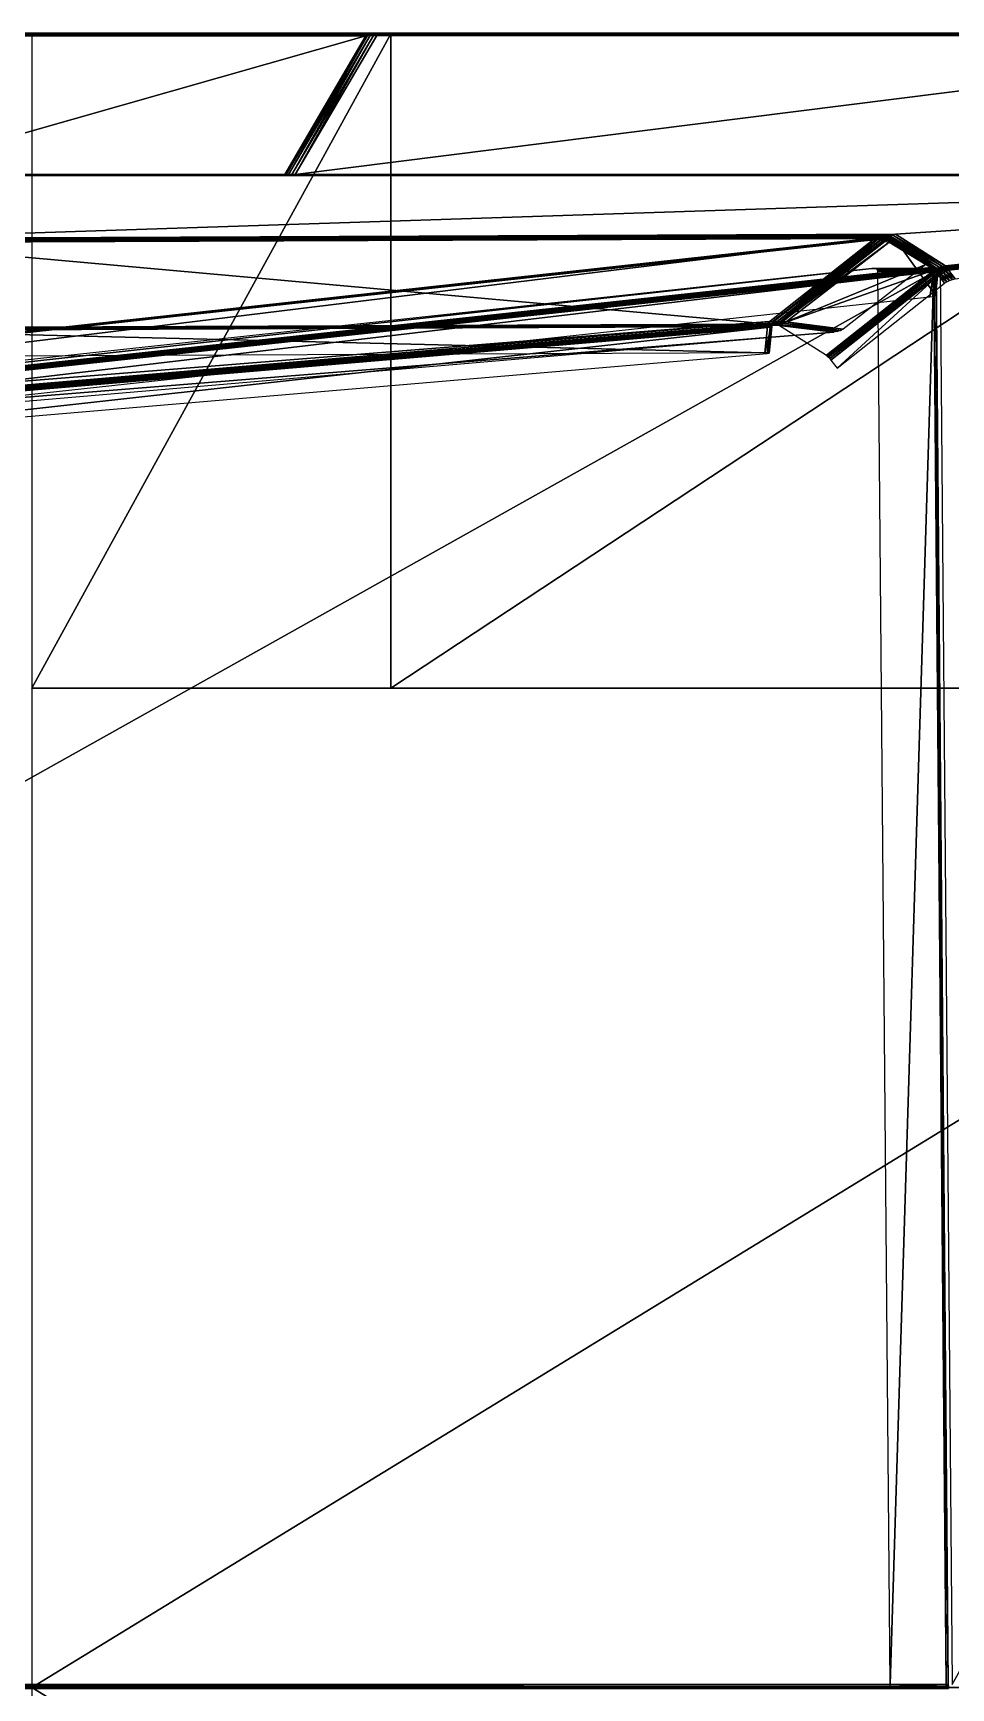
# Model space of a CAD drawing. Extents: x -683 to 86, y -225 to -3.
# Drawn here: x -53.6 to 8, y -114.2 to -3.2 of the extents above; entities that cross this region are included whole.
import ezdxf

# ---------------------------------------------------------------- set-up
doc = ezdxf.new("R2010")
doc.units = 0
doc.header["$MEASUREMENT"] = 0
doc.layers.get('0').update_dxf_attribs({"linetype": 'CONTINUOUS'})

msp = doc.modelspace()

# ---------------------------------------------------------------- linework, layer by layer
for points in [[(-31.2, -3.3, 63.53), (-55.77, -3.3, 18.7), (-55.94, -3.36, 18.72)], [(-31.2, -3.3, 63.53), (-55.94, -3.36, 18.72), (-31.25, -3.36, 63.77)], [(-31.1, -3.26, 63.28), (-55.55, -3.26, 18.67), (-55.77, -3.3, 18.7)], [(-31.1, -3.26, 63.28), (-55.77, -3.3, 18.7), (-31.2, -3.3, 63.53)], [(-30.98, -3.25, 63.07), (-55.33, -3.25, 18.65), (-55.55, -3.26, 18.67)], [(-30.98, -3.25, 63.07), (-55.55, -3.26, 18.67), (-31.1, -3.26, 63.28)], [(-29.58, -3.29, 61.83), (-53.67, -3.29, 18.03), (-53.67, -47.16, 18.03)], [(-29.58, -3.29, 61.83), (-53.67, -47.16, 18.03), (-29.58, -47.16, 61.83)], [(-31.25, -3.36, 63.77), (-31.1, -3.35, 63.89), (-31.04, -3.3, 63.73)], [(-31.25, -3.36, 63.77), (-31.04, -3.3, 63.73), (-31.2, -3.3, 63.53)], [(-31.1, -3.26, 63.28), (-31.2, -3.3, 63.53), (-31.04, -3.3, 63.73)], [(-30.98, -3.25, 63.07), (-31.1, -3.26, 63.28), (-30.92, -3.27, 63.56)], [(-31.1, -3.26, 63.28), (-31.04, -3.3, 63.73), (-30.92, -3.27, 63.56)], [(-31.1, -3.35, 63.89), (-30.93, -3.34, 64), (-30.86, -3.29, 63.89)], [(-31.1, -3.35, 63.89), (-30.86, -3.29, 63.89), (-31.04, -3.3, 63.73)], [(-30.92, -3.27, 63.56), (-31.04, -3.3, 63.73), (-30.86, -3.29, 63.89)], [(-30.98, -3.25, 63.07), (-30.92, -3.27, 63.56), (-30.79, -3.25, 63.38)], [(-29.86, -3.29, 61.32), (-30.98, -3.25, 63.07), (-30.79, -3.25, 63.38)], [(-30.71, -3.34, 64.06), (-30.86, -3.29, 63.89), (-30.93, -3.34, 64)], [(-30.79, -3.25, 63.38), (-30.92, -3.27, 63.56), (-30.74, -3.27, 63.77)], [(-30.92, -3.27, 63.56), (-30.86, -3.29, 63.89), (-30.74, -3.27, 63.77)], [(-30.54, -3.26, 63.88), (-30.74, -3.27, 63.77), (-30.86, -3.29, 63.89)], [(-30.54, -3.26, 63.88), (-30.86, -3.29, 63.89), (-30.64, -3.29, 63.98)], [(-30.71, -3.34, 64.06), (-30.64, -3.29, 63.98), (-30.86, -3.29, 63.89)], [(-30.79, -3.25, 63.38), (-30.74, -3.27, 63.77), (-30.59, -3.25, 63.63)], [(-29.86, -3.29, 61.32), (-30.79, -3.25, 63.38), (-29.7, -3.29, 61.51)], [(-29.7, -3.29, 61.51), (-30.79, -3.25, 63.38), (-30.59, -3.25, 63.63)], [(-30.42, -3.25, 63.81), (-30.59, -3.25, 63.63), (-30.74, -3.27, 63.77)], [(-30.42, -3.25, 63.81), (-30.74, -3.27, 63.77), (-30.54, -3.26, 63.88)], [(-30.46, -3.35, 64.11), (-30.64, -3.29, 63.98), (-30.71, -3.34, 64.06)], [(-30.34, -3.26, 63.95), (-30.54, -3.26, 63.88), (-30.64, -3.29, 63.98)], [(-30.34, -3.26, 63.95), (-30.64, -3.29, 63.98), (-30.4, -3.29, 64.03)], [(-30.46, -3.35, 64.11), (-30.4, -3.29, 64.03), (-30.64, -3.29, 63.98)], [(-29.7, -3.29, 61.51), (-30.59, -3.25, 63.63), (-29.48, -3.29, 61.67)], [(-29.48, -3.29, 61.67), (-30.59, -3.25, 63.63), (-30.42, -3.25, 63.81)], [(-30.29, -3.25, 63.86), (-30.42, -3.25, 63.81), (-30.54, -3.26, 63.88)], [(-30.29, -3.25, 63.86), (-30.54, -3.26, 63.88), (-30.34, -3.26, 63.95)], [(37.81, -3.3, 62.16), (-30.4, -3.29, 64.03), (-30.46, -3.35, 64.11)], [(37.81, -3.3, 62.16), (-30.46, -3.35, 64.11), (37.87, -3.35, 62.23)], [(-29.48, -3.29, 61.67), (-30.42, -3.25, 63.81), (-29.22, -3.29, 61.78)], [(-29.22, -3.29, 61.78), (-30.42, -3.25, 63.81), (-30.29, -3.25, 63.86)], [(37.76, -3.26, 62.08), (-30.34, -3.26, 63.95), (-30.4, -3.29, 64.03)], [(37.76, -3.26, 62.08), (-30.4, -3.29, 64.03), (37.81, -3.3, 62.16)], [(37.71, -3.25, 62.01), (-30.29, -3.25, 63.86), (-30.34, -3.26, 63.95)], [(37.71, -3.25, 62.01), (-30.34, -3.26, 63.95), (37.76, -3.26, 62.08)], [(-29.22, -3.29, 61.78), (-30.29, -3.25, 63.86), (-28.97, -3.29, 61.81)], [(36.9, -3.29, 59.99), (-29.58, -3.29, 61.83), (-29.58, -47.16, 61.83)], [(36.9, -3.29, 59.99), (-29.58, -47.16, 61.83), (36.9, -47.16, 59.99)], [(-31.25, -3.36, 63.77), (-55.94, -3.36, 18.72), (-56.03, -3.44, 18.74)], [(-31.25, -3.36, 63.77), (-56.03, -3.44, 18.74), (-31.26, -3.44, 63.98)], [(-36.61, -12.72, 69.88), (-31.26, -3.44, 63.98), (-36.7, -12.72, 69.8)], [(-36.44, -12.72, 69.95), (-31.15, -3.41, 64.04), (-36.61, -12.72, 69.88)], [(-36.61, -12.72, 69.88), (-31.15, -3.41, 64.04), (-31.26, -3.44, 63.98)], [(-36.22, -12.72, 69.99), (-30.97, -3.4, 64.1), (-36.44, -12.72, 69.95)], [(-36.44, -12.72, 69.95), (-30.97, -3.4, 64.1), (-31.15, -3.41, 64.04)], [(-35.99, -12.72, 69.99), (-30.75, -3.4, 64.15), (-36.22, -12.72, 69.99)], [(-36.22, -12.72, 69.99), (-30.75, -3.4, 64.15), (-30.97, -3.4, 64.1)], [(-35.99, -12.72, 69.99), (-30.52, -3.41, 64.17), (-30.75, -3.4, 64.15)], [(-31.26, -3.44, 63.98), (-31.15, -3.41, 64.04), (-31.1, -3.35, 63.89)], [(-31.26, -3.44, 63.98), (-31.1, -3.35, 63.89), (-31.25, -3.36, 63.77)], [(-31.15, -3.41, 64.04), (-30.97, -3.4, 64.1), (-30.93, -3.34, 64)], [(-31.15, -3.41, 64.04), (-30.93, -3.34, 64), (-31.1, -3.35, 63.89)], [(-30.75, -3.4, 64.15), (-30.93, -3.34, 64), (-30.97, -3.4, 64.1)], [(-30.75, -3.4, 64.15), (-30.71, -3.34, 64.06), (-30.93, -3.34, 64)], [(-30.52, -3.41, 64.17), (-30.71, -3.34, 64.06), (-30.75, -3.4, 64.15)], [(-30.52, -3.41, 64.17), (-30.46, -3.35, 64.11), (-30.71, -3.34, 64.06)], [(37.87, -3.35, 62.23), (-30.46, -3.35, 64.11), (-30.52, -3.41, 64.17)], [(37.87, -3.35, 62.23), (-30.52, -3.41, 64.17), (37.91, -3.42, 62.28)], [(-63.21, -12.79, 78.98), (63.64, -12.79, 73.25), (63.87, -12.76, 73.16)], [(-63.21, -12.79, 78.98), (63.87, -12.76, 73.16), (-63.2, -12.76, 78.9)], [(-63.2, -12.76, 78.9), (63.87, -12.76, 73.16), (64.13, -12.74, 73.04)], [(-63.2, -12.76, 78.9), (64.13, -12.74, 73.04), (-63.19, -12.74, 78.8)], [(-63.19, -12.73, 78.7), (64.4, -12.73, 72.93), (64.62, -12.72, 72.83)], [(-63.19, -12.73, 78.7), (64.62, -12.72, 72.83), (-63.18, -12.72, 78.61)], [(-63.19, -12.74, 78.8), (64.13, -12.74, 73.04), (64.4, -12.73, 72.93)], [(-63.19, -12.74, 78.8), (64.4, -12.73, 72.93), (-63.19, -12.73, 78.7)], [(7.72, -18.9, 91.5), (63.64, -12.79, 73.25), (7.62, -18.85, 91.43)], [(7.72, -18.9, 91.5), (63.99, -12.8, 73.23), (63.64, -12.79, 73.25)], [(7.8, -18.97, 91.55), (63.99, -12.8, 73.23), (7.72, -18.9, 91.5)], [(7.8, -18.97, 91.55), (64.33, -12.84, 73.18), (63.99, -12.8, 73.23)], [(7.83, -19.05, 91.59), (64.33, -12.84, 73.18), (7.8, -18.97, 91.55)], [(7.82, -19.14, 91.61), (64.8, -12.93, 73.02), (64.61, -12.88, 73.1)], [(7.82, -19.14, 91.61), (64.61, -12.88, 73.1), (7.83, -19.05, 91.59)], [(64.8, -12.93, 73.02), (7.82, -19.14, 91.61), (8.27, -19.73, 91.4)], [(7.83, -19.05, 91.59), (64.61, -12.88, 73.1), (64.33, -12.84, 73.18)], [(3.22, -16.95, 86.63), (-164.18, -35.35, 141.78), (3.43, -16.94, 86.69)], [(3.06, -17, 86.57), (-164.17, -35.32, 141.62), (3.22, -16.95, 86.63)], [(3.06, -17, 86.57), (-164.1, -35.33, 141.44), (-164.17, -35.32, 141.62)], [(3, -17.09, 86.53), (-164.1, -35.33, 141.44), (3.06, -17, 86.57)], [(3, -17.09, 86.53), (-163.99, -35.37, 141.3), (-164.1, -35.33, 141.44)], [(-3.93, -22.56, 87.69), (-163.99, -35.37, 141.3), (3, -17.09, 86.53)], [(3.22, -16.92, 86.35), (-65.09, -17.2, 90.17), (-65.1, -17.29, 90.19)], [(3.22, -16.92, 86.35), (-65.1, -17.29, 90.19), (2.89, -17.01, 86.39)], [(3.59, -16.84, 86.28), (-65.07, -17.12, 90.12), (-65.09, -17.2, 90.17)], [(3.59, -16.84, 86.28), (-65.09, -17.2, 90.17), (3.22, -16.92, 86.35)], [(3.96, -16.77, 86.19), (-65.05, -17.06, 90.05), (-65.07, -17.12, 90.12)], [(3.96, -16.77, 86.19), (-65.07, -17.12, 90.12), (3.59, -16.84, 86.28)], [(4.26, -16.73, 86.1), (-65.04, -17.02, 89.98), (-65.05, -17.06, 90.05)], [(4.26, -16.73, 86.1), (-65.05, -17.06, 90.05), (3.96, -16.77, 86.19)], [(2.89, -17.01, 86.39), (-4.36, -22.74, 87.61), (-4.1, -22.74, 87.61)], [(2.89, -17.01, 86.39), (-4.1, -22.74, 87.61), (3.12, -17.04, 86.4)], [(3.12, -17.04, 86.4), (-4.1, -22.74, 87.61), (-3.87, -22.76, 87.64)], [(3.23, -17.14, 86.46), (-3.93, -22.56, 87.69), (3, -17.09, 86.53)], [(3.23, -17.14, 86.46), (-3.67, -22.58, 87.63), (-3.93, -22.56, 87.69)], [(3.12, -17.04, 86.4), (-3.87, -22.76, 87.64), (3.34, -17.06, 86.43)], [(3.34, -17.06, 86.43), (-3.87, -22.76, 87.64), (-3.69, -22.78, 87.69)], [(3.34, -17.06, 86.43), (-3.69, -22.78, 87.69), (3.53, -17.08, 86.48)], [(3.53, -17.08, 86.48), (-3.69, -22.78, 87.69), (-3.59, -22.81, 87.76)], [(3.54, -17.21, 86.42), (-3.67, -22.58, 87.63), (3.23, -17.14, 86.46)], [(3.54, -17.21, 86.42), (-3.36, -22.6, 87.62), (-3.67, -22.58, 87.63)], [(6.88, -19.12, 91.66), (3.66, -17.08, 86.55), (-3.59, -22.81, 87.76)], [(3.53, -17.08, 86.48), (-3.59, -22.81, 87.76), (3.66, -17.08, 86.55)], [(3.85, -17.26, 86.41), (-3.36, -22.6, 87.62), (3.54, -17.21, 86.42)], [(3.85, -17.26, 86.41), (-3.06, -22.61, 87.65), (-3.36, -22.6, 87.62)], [(-3.06, -22.61, 87.65), (3.85, -17.26, 86.41), (6.3, -18.76, 86.79)], [(2.89, -17.01, 86.39), (3.39, -16.94, 86.35), (3.22, -16.92, 86.35)], [(2.89, -17.01, 86.39), (3.12, -17.04, 86.4), (3.39, -16.94, 86.35)], [(3, -17.09, 86.53), (3.06, -17, 86.57), (3.42, -17.01, 86.48)], [(3, -17.09, 86.53), (3.42, -17.01, 86.48), (3.23, -17.14, 86.46)], [(3.06, -17, 86.57), (3.22, -16.95, 86.63), (3.59, -16.95, 86.54)], [(3.06, -17, 86.57), (3.59, -16.95, 86.54), (3.42, -17.01, 86.48)], [(3.12, -17.04, 86.4), (3.53, -16.96, 86.38), (3.39, -16.94, 86.35)], [(3.12, -17.04, 86.4), (3.34, -17.06, 86.43), (3.53, -16.96, 86.38)], [(3.22, -16.92, 86.35), (3.64, -16.87, 86.31), (3.59, -16.84, 86.28)], [(3.22, -16.92, 86.35), (3.39, -16.94, 86.35), (3.64, -16.87, 86.31)], [(3.43, -16.94, 86.69), (3.59, -16.95, 86.54), (3.22, -16.95, 86.63)], [(3.54, -17.21, 86.42), (3.23, -17.14, 86.46), (3.42, -17.01, 86.48)], [(3.53, -17.08, 86.48), (3.53, -16.96, 86.38), (3.34, -17.06, 86.43)], [(3.39, -16.94, 86.35), (3.65, -16.9, 86.34), (3.64, -16.87, 86.31)], [(3.39, -16.94, 86.35), (3.53, -16.96, 86.38), (3.65, -16.9, 86.34)], [(3.93, -17.02, 86.49), (3.42, -17.01, 86.48), (3.59, -16.95, 86.54)], [(3.54, -17.21, 86.42), (3.42, -17.01, 86.48), (3.76, -17.08, 86.43)], [(3.93, -17.02, 86.49), (3.76, -17.08, 86.43), (3.42, -17.01, 86.48)], [(3.43, -16.94, 86.69), (3.75, -16.96, 86.66), (3.59, -16.95, 86.54)], [(6.89, -18.98, 91.7), (3.75, -16.96, 86.66), (3.43, -16.94, 86.69)], [(6.89, -18.98, 91.7), (3.43, -16.94, 86.69), (6.63, -18.96, 91.75)], [(3.65, -16.97, 86.41), (3.65, -16.9, 86.34), (3.53, -16.96, 86.38)], [(3.53, -17.08, 86.48), (3.65, -16.97, 86.41), (3.53, -16.96, 86.38)], [(3.66, -17.08, 86.55), (3.65, -16.97, 86.41), (3.53, -17.08, 86.48)], [(3.85, -17.26, 86.41), (3.54, -17.21, 86.42), (3.76, -17.08, 86.43)], [(3.96, -16.77, 86.19), (3.59, -16.84, 86.28), (3.64, -16.87, 86.31)], [(3.75, -16.96, 86.66), (3.93, -17.02, 86.49), (3.59, -16.95, 86.54)], [(3.96, -16.77, 86.19), (3.64, -16.87, 86.31), (3.86, -16.82, 86.27)], [(3.86, -16.82, 86.27), (3.64, -16.87, 86.31), (3.65, -16.9, 86.34)], [(3.86, -16.82, 86.27), (3.65, -16.9, 86.34), (3.78, -16.88, 86.34)], [(3.76, -16.97, 86.46), (3.78, -16.88, 86.34), (3.65, -16.97, 86.41)], [(3.65, -16.97, 86.41), (3.78, -16.88, 86.34), (3.65, -16.9, 86.34)], [(3.66, -17.08, 86.55), (3.76, -16.97, 86.46), (3.65, -16.97, 86.41)], [(7.01, -19.03, 91.62), (3.76, -16.97, 86.46), (3.66, -17.08, 86.55)], [(7.01, -19.03, 91.62), (3.66, -17.08, 86.55), (6.88, -19.12, 91.66)], [(3.75, -16.96, 86.66), (4.05, -17.02, 86.62), (3.93, -17.02, 86.49)], [(7.07, -19.03, 91.63), (4.05, -17.02, 86.62), (3.75, -16.96, 86.66)], [(7.07, -19.03, 91.63), (3.75, -16.96, 86.66), (6.89, -18.98, 91.7)], [(3.76, -16.97, 86.46), (3.9, -16.87, 86.34), (3.78, -16.88, 86.34)], [(7.2, -18.95, 91.56), (3.9, -16.87, 86.34), (3.76, -16.97, 86.46)], [(7.2, -18.95, 91.56), (3.76, -16.97, 86.46), (7.01, -19.03, 91.62)], [(4.23, -17.14, 86.48), (3.76, -17.08, 86.43), (3.93, -17.02, 86.49)], [(4.23, -17.14, 86.48), (4.08, -17.2, 86.43), (3.76, -17.08, 86.43)], [(3.85, -17.26, 86.41), (3.76, -17.08, 86.43), (4.08, -17.2, 86.43)], [(4.08, -16.79, 86.22), (3.86, -16.82, 86.27), (3.78, -16.88, 86.34)], [(4.08, -16.79, 86.22), (3.78, -16.88, 86.34), (3.9, -16.87, 86.34)], [(4.08, -17.2, 86.43), (6.3, -18.76, 86.79), (3.85, -17.26, 86.41)], [(4.26, -16.73, 86.1), (3.96, -16.77, 86.19), (3.86, -16.82, 86.27)], [(4.26, -16.73, 86.1), (3.86, -16.82, 86.27), (4.08, -16.79, 86.22)], [(7.41, -18.89, 91.49), (4.08, -16.79, 86.22), (3.9, -16.87, 86.34)], [(7.41, -18.89, 91.49), (3.9, -16.87, 86.34), (7.2, -18.95, 91.56)], [(4.27, -17.1, 86.57), (4.23, -17.14, 86.48), (3.93, -17.02, 86.49)], [(4.27, -17.1, 86.57), (3.93, -17.02, 86.49), (4.05, -17.02, 86.62)], [(7.12, -19.11, 91.57), (4.27, -17.1, 86.57), (4.05, -17.02, 86.62)], [(7.12, -19.11, 91.57), (4.05, -17.02, 86.62), (7.07, -19.03, 91.63)], [(7.62, -18.85, 91.43), (4.26, -16.73, 86.1), (4.08, -16.79, 86.22)], [(7.62, -18.85, 91.43), (4.08, -16.79, 86.22), (7.41, -18.89, 91.49)], [(4.23, -17.14, 86.48), (6.44, -18.67, 86.77), (4.08, -17.2, 86.43)], [(4.08, -17.2, 86.43), (6.44, -18.67, 86.77), (6.3, -18.76, 86.79)], [(4.27, -17.1, 86.57), (6.55, -18.63, 86.81), (4.23, -17.14, 86.48)], [(4.23, -17.14, 86.48), (6.55, -18.63, 86.81), (6.44, -18.67, 86.77)], [(4.27, -17.1, 86.57), (7.12, -19.11, 91.57), (6.96, -20.81, 90.99)], [(4.27, -17.1, 86.57), (6.96, -20.81, 90.99), (6.59, -18.65, 86.91)], [(4.27, -17.1, 86.57), (6.59, -18.65, 86.91), (6.55, -18.63, 86.81)], [(-3.06, -22.61, 87.65), (6.3, -18.76, 86.79), (0.76, -23.09, 88.71)], [(7.62, -18.85, 91.43), (7.41, -18.89, 91.49), (7.48, -18.95, 91.57)], [(7.62, -18.85, 91.43), (7.48, -18.95, 91.57), (7.72, -18.9, 91.5)], [(-162.72, -37.34, 146.7), (2.69, -19.04, 90.59), (-166.47, -37.34, 145.49)], [(-162.57, -37.35, 146.79), (6.63, -18.96, 91.75), (-162.83, -37.3, 146.75)], [(-162.51, -37.37, 146.77), (6.44, -19.04, 91.8), (-162.72, -37.34, 146.7)], [(-162.72, -37.34, 146.7), (6.44, -19.04, 91.8), (2.69, -19.04, 90.59)], [(6.83, -19.23, 91.87), (-162.33, -37.54, 146.77), (-162.58, -39.25, 146.19)], [(6.83, -19.23, 91.87), (-162.58, -39.25, 146.19), (6.57, -20.94, 91.29)], [(-162.57, -37.35, 146.79), (6.77, -19.02, 91.82), (6.63, -18.96, 91.75)], [(-162.39, -37.43, 146.79), (6.77, -19.02, 91.82), (-162.57, -37.35, 146.79)], [(-162.51, -37.37, 146.77), (6.64, -19.07, 91.87), (6.44, -19.04, 91.8)], [(-162.35, -37.45, 146.82), (6.64, -19.07, 91.87), (-162.51, -37.37, 146.77)], [(-162.39, -37.43, 146.79), (6.84, -19.12, 91.87), (6.77, -19.02, 91.82)], [(-162.33, -37.54, 146.77), (6.84, -19.12, 91.87), (-162.39, -37.43, 146.79)], [(-162.35, -37.45, 146.82), (6.79, -19.14, 91.92), (6.64, -19.07, 91.87)], [(-162.29, -37.55, 146.84), (6.79, -19.14, 91.92), (-162.35, -37.45, 146.82)], [(-162.33, -37.54, 146.77), (6.83, -19.23, 91.87), (6.84, -19.12, 91.87)], [(-162.29, -37.55, 146.84), (6.85, -19.25, 91.94), (6.79, -19.14, 91.92)], [(6.88, -19.12, 91.66), (-3.59, -22.81, 87.76), (-0.37, -24.85, 92.87)], [(-0.31, -24.9, 92.94), (6.88, -19.12, 91.66), (-0.37, -24.85, 92.87)], [(-0.31, -24.9, 92.94), (6.92, -19.18, 91.73), (6.88, -19.12, 91.66)], [(-0.23, -24.98, 92.99), (6.92, -19.18, 91.73), (-0.31, -24.9, 92.94)], [(-0.23, -24.98, 92.99), (6.98, -19.28, 91.78), (6.92, -19.18, 91.73)], [(-0.14, -25.07, 93), (6.98, -19.28, 91.78), (-0.23, -24.98, 92.99)], [(-0.14, -25.07, 93), (7.06, -19.38, 91.79), (6.98, -19.28, 91.78)], [(-0.06, -25.17, 92.98), (7.06, -19.38, 91.79), (-0.14, -25.07, 93)], [(-0.06, -25.17, 92.98), (7.14, -19.48, 91.77), (7.06, -19.38, 91.79)], [(7.14, -19.48, 91.77), (-0.06, -25.17, 92.98), (0.35, -25.71, 92.8)], [(7.14, -19.48, 91.77), (0.35, -25.71, 92.8), (7.56, -20.02, 91.59)], [(6.64, -19.04, 91.74), (2.89, -19.04, 90.53), (2.69, -19.04, 90.59)], [(6.64, -19.04, 91.74), (2.69, -19.04, 90.59), (6.44, -19.04, 91.8)], [(6.79, -19.1, 91.69), (3.04, -19.1, 90.48), (2.89, -19.04, 90.53)], [(6.79, -19.1, 91.69), (2.89, -19.04, 90.53), (6.64, -19.04, 91.74)], [(6.84, -19.2, 91.67), (3.09, -19.2, 90.46), (3.04, -19.1, 90.48)], [(6.84, -19.2, 91.67), (3.04, -19.1, 90.48), (6.79, -19.1, 91.69)], [(6.84, -19.2, 91.67), (3.91, -113.97, 90.2), (3.09, -19.2, 90.46)], [(6.84, -19.2, 91.67), (7.66, -113.97, 91.41), (3.91, -113.97, 90.2)], [(6.44, -19.04, 91.8), (6.64, -19.07, 91.87), (6.83, -19.07, 91.81)], [(6.44, -19.04, 91.8), (6.83, -19.07, 91.81), (6.64, -19.04, 91.74)], [(6.83, -19.23, 91.87), (6.57, -20.94, 91.29), (6.77, -20.91, 91.2)], [(6.63, -18.96, 91.75), (6.77, -19.02, 91.82), (6.96, -19.03, 91.77)], [(6.63, -18.96, 91.75), (6.96, -19.03, 91.77), (6.89, -18.98, 91.7)], [(6.79, -19.1, 91.69), (6.64, -19.04, 91.74), (6.83, -19.07, 91.81)], [(6.64, -19.07, 91.87), (6.79, -19.14, 91.92), (6.94, -19.12, 91.84)], [(6.64, -19.07, 91.87), (6.94, -19.12, 91.84), (6.83, -19.07, 91.81)], [(6.77, -19.02, 91.82), (6.84, -19.12, 91.87), (7, -19.1, 91.79)], [(6.77, -19.02, 91.82), (7, -19.1, 91.79), (6.96, -19.03, 91.77)], [(6.83, -19.23, 91.87), (6.77, -20.91, 91.2), (7.01, -19.2, 91.78)], [(7.01, -19.2, 91.78), (6.77, -20.91, 91.2), (6.92, -20.86, 91.09)], [(6.79, -19.1, 91.69), (6.83, -19.07, 91.81), (6.93, -19.11, 91.77)], [(6.84, -19.2, 91.67), (6.79, -19.1, 91.69), (6.93, -19.11, 91.77)], [(6.85, -19.25, 91.94), (6.94, -19.12, 91.84), (6.79, -19.14, 91.92)], [(6.83, -19.07, 91.81), (6.94, -19.12, 91.84), (6.93, -19.11, 91.77)], [(6.83, -19.23, 91.87), (7.01, -19.2, 91.78), (7, -19.1, 91.79)], [(6.83, -19.23, 91.87), (7, -19.1, 91.79), (6.84, -19.12, 91.87)], [(6.84, -19.2, 91.67), (6.93, -19.11, 91.77), (7, -19.2, 91.76)], [(7, -19.2, 91.76), (7.66, -113.97, 91.41), (6.84, -19.2, 91.67)], [(6.85, -19.25, 91.94), (7, -19.22, 91.86), (6.94, -19.12, 91.84)], [(6.85, -19.25, 91.94), (7.8, -113.97, 91.59), (7, -19.22, 91.86)], [(6.85, -19.25, 91.94), (7.66, -113.97, 91.68), (7.8, -113.97, 91.59)], [(6.88, -19.12, 91.66), (7.08, -19.1, 91.69), (7.01, -19.03, 91.62)], [(6.88, -19.12, 91.66), (6.92, -19.18, 91.73), (7.08, -19.1, 91.69)], [(7.07, -19.03, 91.63), (6.89, -18.98, 91.7), (6.96, -19.03, 91.77)], [(6.92, -19.18, 91.73), (7.15, -19.18, 91.74), (7.08, -19.1, 91.69)], [(7.01, -19.2, 91.78), (6.92, -20.86, 91.09), (7.12, -19.15, 91.67)], [(7.12, -19.15, 91.67), (6.92, -20.86, 91.09), (6.96, -20.81, 90.99)], [(6.92, -19.18, 91.73), (6.98, -19.28, 91.78), (7.15, -19.18, 91.74)], [(7, -19.22, 91.86), (7, -19.2, 91.76), (6.93, -19.11, 91.77)], [(7, -19.22, 91.86), (6.93, -19.11, 91.77), (6.94, -19.12, 91.84)], [(7.07, -19.03, 91.63), (6.96, -19.03, 91.77), (7.07, -19.07, 91.72)], [(7, -19.1, 91.79), (7.07, -19.07, 91.72), (6.96, -19.03, 91.77)], [(7.12, -19.15, 91.67), (6.96, -20.81, 90.99), (7.12, -19.11, 91.57)], [(7.06, -19.38, 91.79), (7.15, -19.18, 91.74), (6.98, -19.28, 91.78)], [(7.01, -19.2, 91.78), (7.07, -19.07, 91.72), (7, -19.1, 91.79)], [(7, -19.22, 91.86), (7.8, -113.97, 91.49), (7, -19.2, 91.76)], [(7, -19.2, 91.76), (7.8, -113.97, 91.49), (7.66, -113.97, 91.41)], [(7, -19.22, 91.86), (7.8, -113.97, 91.59), (7.8, -113.97, 91.49)], [(7.01, -19.03, 91.62), (7.26, -19.01, 91.64), (7.2, -18.95, 91.56)], [(7.01, -19.03, 91.62), (7.08, -19.1, 91.69), (7.26, -19.01, 91.64)], [(7.01, -19.2, 91.78), (7.12, -19.15, 91.67), (7.07, -19.07, 91.72)], [(7.06, -19.38, 91.79), (7.23, -19.28, 91.75), (7.15, -19.18, 91.74)], [(7.14, -19.48, 91.77), (7.23, -19.28, 91.75), (7.06, -19.38, 91.79)], [(7.12, -19.11, 91.57), (7.07, -19.03, 91.63), (7.07, -19.07, 91.72)], [(7.12, -19.11, 91.57), (7.07, -19.07, 91.72), (7.12, -19.15, 91.67)], [(7.08, -19.1, 91.69), (7.33, -19.09, 91.69), (7.26, -19.01, 91.64)], [(7.08, -19.1, 91.69), (7.15, -19.18, 91.74), (7.33, -19.09, 91.69)], [(7.14, -19.48, 91.77), (7.3, -19.4, 91.74), (7.23, -19.28, 91.75)], [(7.14, -19.48, 91.77), (7.7, -19.92, 91.56), (7.3, -19.4, 91.74)], [(7.14, -19.48, 91.77), (7.56, -20.02, 91.59), (7.7, -19.92, 91.56)], [(7.23, -19.28, 91.75), (7.33, -19.09, 91.69), (7.15, -19.18, 91.74)], [(7.41, -18.89, 91.49), (7.2, -18.95, 91.56), (7.26, -19.01, 91.64)], [(7.23, -19.28, 91.75), (7.41, -19.19, 91.7), (7.33, -19.09, 91.69)], [(7.3, -19.4, 91.74), (7.41, -19.19, 91.7), (7.23, -19.28, 91.75)], [(7.41, -18.89, 91.49), (7.26, -19.01, 91.64), (7.48, -18.95, 91.57)], [(7.48, -18.95, 91.57), (7.26, -19.01, 91.64), (7.33, -19.09, 91.69)], [(7.3, -19.4, 91.74), (7.49, -19.31, 91.69), (7.41, -19.19, 91.7)], [(7.3, -19.4, 91.74), (7.89, -19.83, 91.51), (7.49, -19.31, 91.69)], [(7.3, -19.4, 91.74), (7.7, -19.92, 91.56), (7.89, -19.83, 91.51)], [(7.48, -18.95, 91.57), (7.33, -19.09, 91.69), (7.55, -19.02, 91.63)], [(7.61, -19.12, 91.65), (7.55, -19.02, 91.63), (7.33, -19.09, 91.69)], [(7.61, -19.12, 91.65), (7.33, -19.09, 91.69), (7.41, -19.19, 91.7)], [(7.67, -19.22, 91.65), (7.61, -19.12, 91.65), (7.41, -19.19, 91.7)], [(7.67, -19.22, 91.65), (7.41, -19.19, 91.7), (7.49, -19.31, 91.69)], [(7.72, -18.9, 91.5), (7.48, -18.95, 91.57), (7.55, -19.02, 91.63)], [(7.49, -19.31, 91.69), (8.09, -19.77, 91.46), (7.67, -19.22, 91.65)], [(7.49, -19.31, 91.69), (7.89, -19.83, 91.51), (8.09, -19.77, 91.46)], [(7.72, -18.9, 91.5), (7.55, -19.02, 91.63), (7.8, -18.97, 91.55)], [(7.83, -19.05, 91.59), (7.8, -18.97, 91.55), (7.55, -19.02, 91.63)], [(7.83, -19.05, 91.59), (7.55, -19.02, 91.63), (7.61, -19.12, 91.65)], [(7.82, -19.14, 91.61), (7.83, -19.05, 91.59), (7.61, -19.12, 91.65)], [(7.82, -19.14, 91.61), (7.61, -19.12, 91.65), (7.67, -19.22, 91.65)], [(7.67, -19.22, 91.65), (8.27, -19.73, 91.4), (7.82, -19.14, 91.61)], [(7.67, -19.22, 91.65), (8.09, -19.77, 91.46), (8.27, -19.73, 91.4)], [(-3.84, -22.76, 87.75), (-164.52, -36.37, 140.53), (-3.93, -22.67, 87.7)], [(-3.93, -22.67, 87.7), (-164.52, -36.37, 140.53), (-164.46, -36.27, 140.55)], [(-3.84, -22.76, 87.75), (-164.47, -36.46, 140.55), (-164.52, -36.37, 140.53)], [(-3.7, -22.82, 87.83), (-164.47, -36.46, 140.55), (-3.84, -22.76, 87.75)], [(-3.7, -22.82, 87.83), (-164.33, -36.53, 140.6), (-164.47, -36.46, 140.55)], [(-3.93, -22.56, 87.69), (-164.46, -36.27, 140.55), (-163.99, -35.37, 141.3)], [(-3.93, -22.67, 87.7), (-164.46, -36.27, 140.55), (-3.93, -22.56, 87.69)], [(-164.33, -36.53, 140.6), (-3.7, -22.82, 87.83), (0.13, -23.3, 88.92)], [(-164.33, -36.53, 140.6), (0.13, -23.3, 88.92), (-163.4, -37.31, 142.08)], [(-4.14, -22.97, 87.65), (-71.91, -28.74, 109.92), (-72.1, -30.49, 109.46)], [(-4.14, -22.97, 87.65), (-72.1, -30.49, 109.46), (-4.33, -24.72, 87.19)], [(-4.46, -22.89, 87.75), (-71.72, -28.61, 109.85), (-71.91, -28.74, 109.92)], [(-4.46, -22.89, 87.75), (-71.91, -28.74, 109.92), (-4.14, -22.97, 87.65)], [(-4.91, -22.83, 87.82), (-71.59, -28.5, 109.73), (-71.72, -28.61, 109.85)], [(-4.91, -22.83, 87.82), (-71.72, -28.61, 109.85), (-4.46, -22.89, 87.75)], [(-5.37, -22.8, 87.85), (-71.54, -28.43, 109.6), (-71.59, -28.5, 109.73)], [(-5.37, -22.8, 87.85), (-71.59, -28.5, 109.73), (-4.91, -22.83, 87.82)], [(-65.7, -23.19, 90.98), (-4.5, -24.69, 87.09), (-65.88, -24.95, 90.52)], [(-5.05, -22.8, 87.73), (-65.7, -23.05, 91.12), (-65.72, -23.05, 91.22)], [(-5.05, -22.8, 87.73), (-65.72, -23.05, 91.22), (-5.37, -22.8, 87.85)], [(-4.67, -22.85, 87.62), (-65.7, -23.05, 91.12), (-5.05, -22.8, 87.73)], [(-4.67, -22.85, 87.62), (-65.69, -23.1, 91.04), (-65.7, -23.05, 91.12)], [(-65.7, -23.19, 90.98), (-4.32, -22.93, 87.55), (-4.5, -24.69, 87.09)], [(-4.32, -22.93, 87.55), (-65.7, -23.19, 90.98), (-65.69, -23.1, 91.04)], [(-4.32, -22.93, 87.55), (-65.69, -23.1, 91.04), (-4.67, -22.85, 87.62)], [(-5.37, -22.8, 87.85), (-4.91, -22.83, 87.82), (-4.56, -22.82, 87.7)], [(-5.37, -22.8, 87.85), (-4.56, -22.82, 87.7), (-5.05, -22.8, 87.73)], [(-4.67, -22.85, 87.62), (-5.05, -22.8, 87.73), (-4.56, -22.82, 87.7)], [(-4.91, -22.83, 87.82), (-4.23, -22.86, 87.65), (-4.56, -22.82, 87.7)], [(-4.91, -22.83, 87.82), (-4.46, -22.89, 87.75), (-4.23, -22.86, 87.65)], [(-4.67, -22.85, 87.62), (-4.56, -22.82, 87.7), (-4.28, -22.85, 87.62)], [(-4.32, -22.93, 87.55), (-4.67, -22.85, 87.62), (-4.28, -22.85, 87.62)], [(-4.23, -22.86, 87.65), (-4.28, -22.85, 87.62), (-4.56, -22.82, 87.7)], [(-4.08, -22.94, 87.56), (-4.5, -24.69, 87.09), (-4.32, -22.93, 87.55)], [(-4.08, -22.94, 87.56), (-4.27, -24.69, 87.09), (-4.5, -24.69, 87.09)], [(-4.14, -22.97, 87.65), (-4.23, -22.86, 87.65), (-4.46, -22.89, 87.75)], [(-4.14, -22.97, 87.65), (-4.33, -24.72, 87.19), (-4.2, -24.71, 87.13)], [(-4.32, -22.93, 87.55), (-4.28, -22.85, 87.62), (-4.08, -22.94, 87.56)], [(-4.03, -22.95, 87.59), (-4.08, -22.94, 87.56), (-4.28, -22.85, 87.62)], [(-4.03, -22.95, 87.59), (-4.28, -22.85, 87.62), (-4.23, -22.86, 87.65)], [(-4.03, -22.95, 87.59), (-4.27, -24.69, 87.09), (-4.08, -22.94, 87.56)], [(-4.03, -22.95, 87.59), (-4.2, -24.71, 87.13), (-4.27, -24.69, 87.09)], [(-4.14, -22.97, 87.65), (-4.03, -22.95, 87.59), (-4.23, -22.86, 87.65)], [(-4.14, -22.97, 87.65), (-4.2, -24.71, 87.13), (-4.03, -22.95, 87.59)], [(-3.93, -22.56, 87.69), (-3.67, -22.58, 87.63), (-3.71, -22.67, 87.65)], [(-3.93, -22.56, 87.69), (-3.71, -22.67, 87.65), (-3.93, -22.67, 87.7)], [(-3.84, -22.76, 87.75), (-3.93, -22.67, 87.7), (-3.71, -22.67, 87.65)], [(-3.84, -22.76, 87.75), (-3.71, -22.67, 87.65), (-3.64, -22.73, 87.69)], [(-3.7, -22.82, 87.83), (-3.84, -22.76, 87.75), (-3.64, -22.73, 87.69)], [(-3.67, -22.58, 87.63), (-3.49, -22.68, 87.65), (-3.71, -22.67, 87.65)], [(-3.64, -22.73, 87.69), (-3.71, -22.67, 87.65), (-3.49, -22.68, 87.65)], [(-3.7, -22.82, 87.83), (-3.64, -22.73, 87.69), (-3.47, -22.78, 87.75)], [(-3.47, -22.78, 87.75), (0.13, -23.3, 88.92), (-3.7, -22.82, 87.83)], [(-3.67, -22.58, 87.63), (-3.36, -22.6, 87.62), (-3.49, -22.68, 87.65)], [(-3.24, -22.7, 87.69), (-3.64, -22.73, 87.69), (-3.49, -22.68, 87.65)], [(-3.24, -22.7, 87.69), (-3.47, -22.78, 87.75), (-3.64, -22.73, 87.69)], [(-3.06, -22.61, 87.65), (-3.49, -22.68, 87.65), (-3.36, -22.6, 87.62)], [(-3.06, -22.61, 87.65), (-3.24, -22.7, 87.69), (-3.49, -22.68, 87.65)], [(-3.24, -22.7, 87.69), (0.37, -23.26, 88.85), (-3.47, -22.78, 87.75)], [(-3.47, -22.78, 87.75), (0.37, -23.26, 88.85), (0.13, -23.3, 88.92)], [(-3.06, -22.61, 87.65), (0.6, -23.18, 88.77), (-3.24, -22.7, 87.69)], [(-3.24, -22.7, 87.69), (0.6, -23.18, 88.77), (0.37, -23.26, 88.85)], [(-3.06, -22.61, 87.65), (0.76, -23.09, 88.71), (0.6, -23.18, 88.77)], [(55.87, -47.16, 27.87), (-53.67, -47.16, 18.03), (-53.67, -114.17, 18.03)], [(55.87, -47.16, 27.87), (-53.67, -114.17, 18.03), (55.87, -114.17, 27.87)], [(7.66, -113.97, 91.68), (-162.29, -113.97, 146.84), (-162.29, -114.1, 146.84)], [(7.66, -113.97, 91.68), (-162.29, -114.1, 146.84), (7.66, -114.1, 91.68)], [(7.66, -114.1, 91.68), (-162.29, -114.1, 146.84), (-162.29, -114.24, 146.84)], [(7.66, -114.1, 91.68), (-162.29, -114.24, 146.84), (7.66, -114.24, 91.68)], [(55.87, -181.18, 27.87), (55.87, -114.17, 27.87), (-53.67, -114.17, 18.03)], [(55.87, -181.18, 27.87), (-53.67, -114.17, 18.03), (-53.67, -181.18, 18.03)], [(7.66, -114.1, 91.41), (3.91, -114.1, 90.2), (3.91, -113.97, 90.2)], [(7.66, -114.1, 91.41), (3.91, -113.97, 90.2), (7.66, -113.97, 91.41)], [(7.66, -114.24, 91.41), (3.91, -114.24, 90.2), (3.91, -114.1, 90.2)], [(7.66, -114.24, 91.41), (3.91, -114.1, 90.2), (7.66, -114.1, 91.41)], [(7.66, -113.97, 91.41), (7.8, -113.97, 91.49), (7.8, -114.1, 91.5)], [(7.66, -113.97, 91.41), (7.8, -114.1, 91.5), (7.66, -114.1, 91.41)], [(7.66, -113.97, 91.68), (7.66, -114.1, 91.68), (7.81, -114.1, 91.59)], [(7.66, -113.97, 91.68), (7.81, -114.1, 91.59), (7.8, -113.97, 91.59)], [(7.66, -114.24, 91.41), (7.66, -114.1, 91.41), (7.8, -114.1, 91.5)], [(7.66, -114.24, 91.41), (7.8, -114.1, 91.5), (7.8, -114.24, 91.5)], [(7.66, -114.1, 91.68), (7.66, -114.24, 91.68), (7.81, -114.24, 91.59)], [(7.66, -114.1, 91.68), (7.81, -114.24, 91.59), (7.81, -114.1, 91.59)], [(7.8, -113.97, 91.49), (7.8, -113.97, 91.59), (7.81, -114.1, 91.59)], [(7.8, -113.97, 91.49), (7.81, -114.1, 91.59), (7.8, -114.1, 91.5)], [(7.81, -114.24, 91.59), (7.8, -114.24, 91.5), (7.8, -114.1, 91.5)], [(7.81, -114.24, 91.59), (7.8, -114.1, 91.5), (7.81, -114.1, 91.59)]]:
    msp.add_3dface(points)
at = {"color": 253, "true_color": 0x8f95b4}
for points in [[(-53.55, -3.29, 18.24), (-55.33, -3.25, 18.65), (-30.98, -3.25, 63.07)], [(-53.55, -3.29, 18.24), (-30.98, -3.25, 63.07), (-29.86, -3.29, 61.32)], [(-28.97, -3.29, 61.81), (-30.29, -3.25, 63.86), (37.71, -3.25, 62.01)], [(-28.97, -3.29, 61.81), (37.71, -3.25, 62.01), (36.31, -3.29, 60)], [(-63.95, -12.72, 18.37), (-36.7, -12.72, 69.8), (-31.26, -3.44, 63.98)], [(-63.95, -12.72, 18.37), (-31.26, -3.44, 63.98), (-56.03, -3.44, 18.74)], [(-35.99, -12.72, 69.99), (37.91, -3.42, 62.28), (-30.52, -3.41, 64.17)], [(-35.99, -12.72, 69.99), (41.59, -12.72, 66.89), (37.91, -3.42, 62.28)], [(-29.58, -47.16, 61.83), (-53.67, -47.16, 18.03), (55.87, -47.16, 27.87)], [(-29.58, -47.16, 61.83), (55.87, -47.16, 27.87), (36.9, -47.16, 59.99)]]:
    msp.add_3dface(points, dxfattribs=at)
at = {"color": 252}
for points in [[(63.64, -12.79, 73.25), (-63.21, -12.79, 78.98), (-65.04, -17.02, 89.98)], [(63.64, -12.79, 73.25), (-65.04, -17.02, 89.98), (4.26, -16.73, 86.1)], [(-63.18, -12.72, 78.61), (64.62, -12.72, 72.83), (64.42, -12.72, 66.42)], [(-29.58, -12.72, 61.83), (-56.27, -12.72, 18.22), (-63.18, -12.72, 78.61)], [(-63.18, -12.72, 78.61), (64.42, -12.72, 66.42), (-29.58, -12.72, 61.83)], [(64.42, -12.72, 66.42), (36.9, -12.72, 59.99), (-29.58, -12.72, 61.83)], [(4.26, -16.73, 86.1), (7.62, -18.85, 91.43), (63.64, -12.79, 73.25)], [(64.81, -12.76, 73.13), (7.26, -18.99, 91.81), (8.07, -113.97, 91.54)], [(-162.83, -37.3, 146.75), (3.43, -16.94, 86.69), (-164.18, -35.35, 141.78)], [(-162.83, -37.3, 146.75), (6.63, -18.96, 91.75), (3.43, -16.94, 86.69)], [(-65.1, -17.29, 90.19), (-65.67, -22.99, 91.04), (-4.36, -22.74, 87.61)], [(-65.1, -17.29, 90.19), (-4.36, -22.74, 87.61), (2.89, -17.01, 86.39)]]:
    msp.add_3dface(points, dxfattribs=at)
at = {"color": 8, "true_color": 0x6e7988}
msp.add_3dface([(3.22, -16.95, 86.63), (-164.17, -35.32, 141.62), (-164.18, -35.35, 141.78)], dxfattribs=at)
at = {"color": 250}
for points in [[(6.85, -19.25, 91.94), (-162.29, -37.55, 146.84), (-162.29, -113.97, 146.84)], [(6.85, -19.25, 91.94), (-162.29, -113.97, 146.84), (7.66, -113.97, 91.68)], [(-5.37, -22.8, 87.85), (-65.72, -23.05, 91.22), (-71.54, -28.43, 109.6)]]:
    msp.add_3dface(points, dxfattribs=at)

doc.saveas('drawing.dxf')
